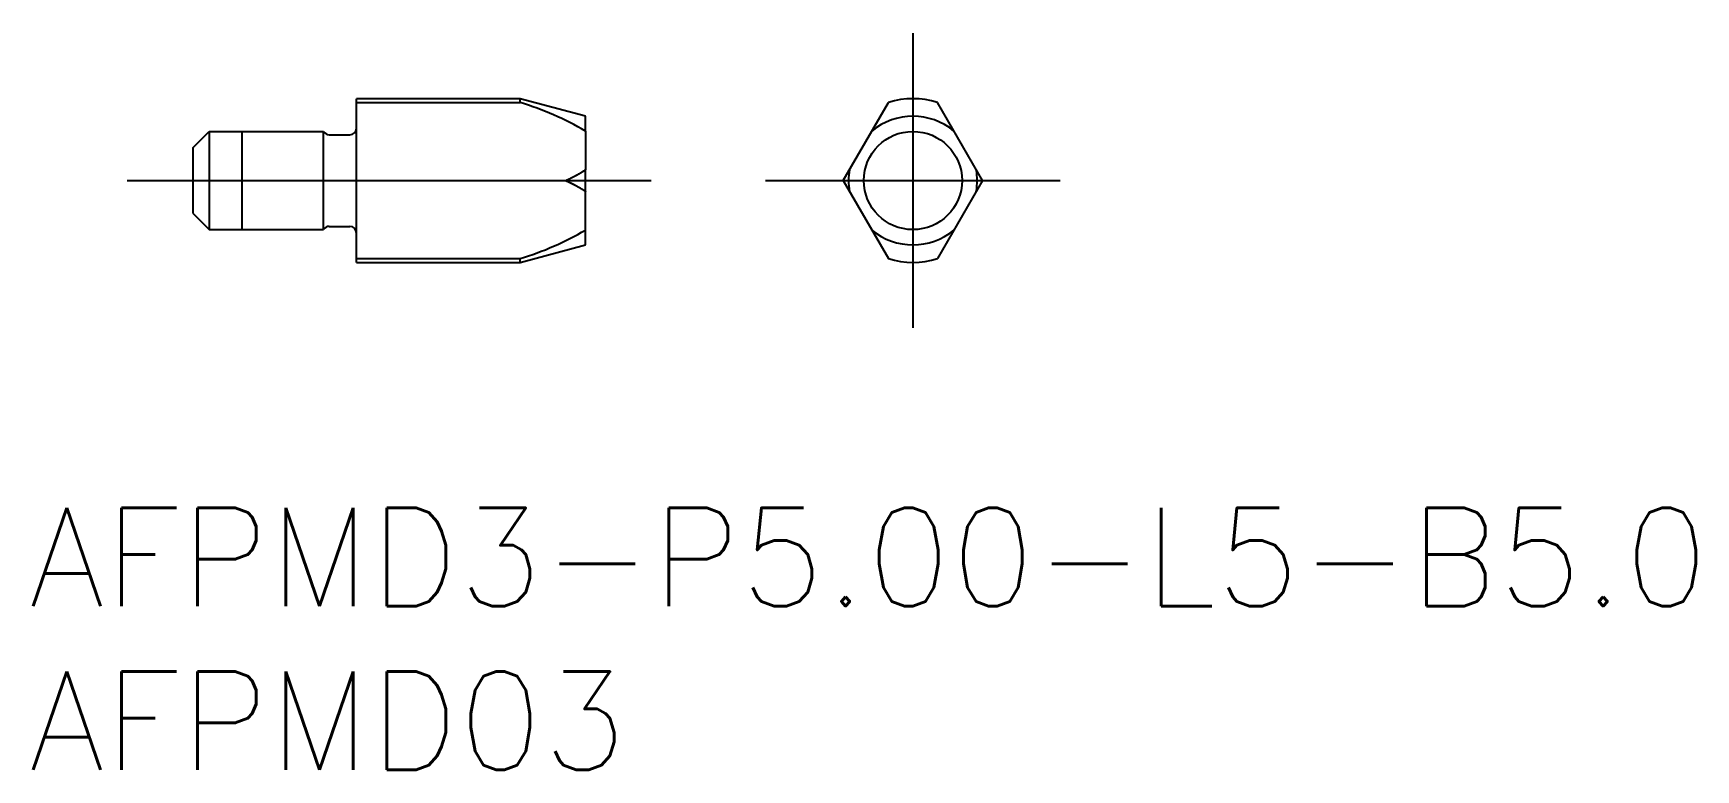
# Model space of a CAD drawing. Extents: x -26.9 to 23.9, y -18 to 4.5.
import ezdxf

# ---------------------------------------------------------------- set-up
doc = ezdxf.new("R2010")
doc.units = 0
doc.linetypes.add('CENTER', pattern=[50.8, 31.75, -6.35, 6.35, -6.35])
doc.linetypes.add('DASHED', pattern=[19.05, 12.7, -6.35])
doc.layers.get('0').update_dxf_attribs({"linetype": 'CONTINUOUS'})
doc.layers.add('CENTER', color=1, linetype='CONTINUOUS')
doc.styles.get("Standard").update_dxf_attribs({"font": 'txt.shx', "height": 3, "bigfont": 'bigfont.shx'})

msp = doc.modelspace()

# ---------------------------------------------------------------- linework, layer by layer
at = {"color": 7, "linetype": 'CONTINUOUS'}
for p, q in [((-12, 2.5), (-17, 2.5)), ((-17, 0), (-17, 2.5)), ((-17, 2.385), (-12, 2.385)), ((-10, 1.964), (-12, 2.5)), ((-12, 2.385), (-12, 2.5)), ((-2.127, 0), (-0.75, 2.385)), ((2.127, 0), (0.75, 2.385)), ((-10, 1.511), (-10, 1.964)), ((-22, 1), (-21.5, 1.5)), ((-21.5, 1.5), (-18, 1.5)), ((-21.5, 1.5), (-21.5, -1.5)), ((-20.5, 1.5), (-20.5, -1.5)), ((-18, -1.5), (-18, 1.5)), ((-17.827, 1.4), (-17.2, 1.4)), ((-10, 1.511), (-10, 0.33)), ((-22, 1), (-22, -1)), ((-17, -2.5), (-17, 0)), ((-17, 0), (-10.608, 0)), ((-10, -0.33), (-10, 0.33)), ((2.127, 0), (0.75, -2.385)), ((-10, -1.511), (-10, -0.33)), ((-2.127, 0), (-0.75, -2.385)), ((-22, -1), (-21.5, -1.5)), ((-21.5, -1.5), (-18, -1.5)), ((-17.827, -1.4), (-17.2, -1.4)), ((-10, -1.964), (-10, -1.511)), ((-12, -2.5), (-10, -1.964)), ((-17, -2.385), (-12, -2.385)), ((-17, -2.5), (-12, -2.5)), ((-12, -2.5), (-12, -2.385))]:
    msp.add_line(p, q, dxfattribs=at)
at = {"color": 7}
for points in [[(-10.607, 0, 0), (-10.603, 0.002, 0), (-10.598, 0.005, 0), (-10.593, 0.007, 0), (-10.588, 0.009, 0), (-10.583, 0.012, 0), (-10.578, 0.014, 0), (-10.573, 0.016, 0), (-10.568, 0.019, 0), (-10.563, 0.021, 0), (-10.558, 0.023, 0), (-10.553, 0.026, 0), (-10.548, 0.028, 0), (-10.543, 0.03, 0), (-10.538, 0.033, 0), (-10.533, 0.035, 0), (-10.528, 0.037, 0), (-10.523, 0.04, 0), (-10.518, 0.042, 0), (-10.513, 0.045, 0), (-10.508, 0.047, 0), (-10.503, 0.049, 0), (-10.498, 0.052, 0), (-10.493, 0.054, 0), (-10.488, 0.057, 0), (-10.483, 0.059, 0), (-10.478, 0.061, 0), (-10.473, 0.064, 0), (-10.469, 0.066, 0), (-10.464, 0.069, 0), (-10.459, 0.071, 0), (-10.454, 0.073, 0), (-10.449, 0.076, 0), (-10.444, 0.078, 0), (-10.439, 0.081, 0), (-10.434, 0.083, 0), (-10.429, 0.086, 0), (-10.424, 0.088, 0), (-10.419, 0.09, 0), (-10.415, 0.093, 0), (-10.41, 0.095, 0), (-10.405, 0.098, 0), (-10.4, 0.1, 0), (-10.395, 0.103, 0), (-10.39, 0.105, 0), (-10.385, 0.108, 0), (-10.38, 0.11, 0), (-10.375, 0.113, 0), (-10.37, 0.115, 0), (-10.366, 0.118, 0), (-10.361, 0.12, 0), (-10.356, 0.123, 0), (-10.351, 0.125, 0), (-10.346, 0.128, 0), (-10.341, 0.13, 0), (-10.336, 0.133, 0), (-10.332, 0.135, 0), (-10.327, 0.138, 0), (-10.322, 0.141, 0), (-10.317, 0.143, 0), (-10.312, 0.146, 0), (-10.307, 0.148, 0), (-10.303, 0.151, 0), (-10.298, 0.153, 0), (-10.293, 0.156, 0), (-10.288, 0.159, 0), (-10.283, 0.161, 0), (-10.279, 0.164, 0), (-10.274, 0.166, 0), (-10.269, 0.169, 0), (-10.264, 0.172, 0), (-10.259, 0.174, 0), (-10.255, 0.177, 0), (-10.25, 0.179, 0), (-10.245, 0.182, 0), (-10.24, 0.185, 0), (-10.236, 0.187, 0), (-10.231, 0.19, 0), (-10.226, 0.193, 0), (-10.221, 0.195, 0), (-10.217, 0.198, 0), (-10.212, 0.201, 0), (-10.207, 0.203, 0), (-10.202, 0.206, 0), (-10.198, 0.209, 0), (-10.193, 0.211, 0), (-10.188, 0.214, 0), (-10.184, 0.217, 0), (-10.179, 0.219, 0), (-10.174, 0.222, 0), (-10.169, 0.225, 0), (-10.165, 0.228, 0), (-10.16, 0.23, 0), (-10.155, 0.233, 0), (-10.151, 0.236, 0), (-10.146, 0.239, 0), (-10.141, 0.241, 0), (-10.137, 0.244, 0), (-10.132, 0.247, 0), (-10.127, 0.25, 0), (-10.123, 0.253, 0), (-10.118, 0.255, 0), (-10.114, 0.258, 0), (-10.109, 0.261, 0), (-10.104, 0.264, 0), (-10.1, 0.267, 0), (-10.095, 0.269, 0), (-10.091, 0.272, 0), (-10.086, 0.275, 0), (-10.081, 0.278, 0), (-10.077, 0.281, 0), (-10.072, 0.284, 0), (-10.068, 0.287, 0), (-10.063, 0.289, 0), (-10.059, 0.292, 0), (-10.054, 0.295, 0), (-10.05, 0.298, 0), (-10.045, 0.301, 0), (-10.04, 0.304, 0), (-10.036, 0.307, 0), (-10.031, 0.31, 0), (-10.027, 0.313, 0), (-10.022, 0.316, 0), (-10.018, 0.319, 0), (-10.013, 0.322, 0), (-10.009, 0.325, 0), (-10.005, 0.327, 0), (-10, 0.33, 0)], [(-10.607, 0, 0), (-10.603, -0.002, 0), (-10.598, -0.005, 0), (-10.593, -0.007, 0), (-10.588, -0.009, 0), (-10.583, -0.012, 0), (-10.578, -0.014, 0), (-10.573, -0.016, 0), (-10.568, -0.019, 0), (-10.563, -0.021, 0), (-10.558, -0.023, 0), (-10.553, -0.026, 0), (-10.548, -0.028, 0), (-10.543, -0.03, 0), (-10.538, -0.033, 0), (-10.533, -0.035, 0), (-10.528, -0.037, 0), (-10.523, -0.04, 0), (-10.518, -0.042, 0), (-10.513, -0.045, 0), (-10.508, -0.047, 0), (-10.503, -0.049, 0), (-10.498, -0.052, 0), (-10.493, -0.054, 0), (-10.488, -0.057, 0), (-10.483, -0.059, 0), (-10.478, -0.061, 0), (-10.473, -0.064, 0), (-10.469, -0.066, 0), (-10.464, -0.069, 0), (-10.459, -0.071, 0), (-10.454, -0.073, 0), (-10.449, -0.076, 0), (-10.444, -0.078, 0), (-10.439, -0.081, 0), (-10.434, -0.083, 0), (-10.429, -0.086, 0), (-10.424, -0.088, 0), (-10.419, -0.09, 0), (-10.415, -0.093, 0), (-10.41, -0.095, 0), (-10.405, -0.098, 0), (-10.4, -0.1, 0), (-10.395, -0.103, 0), (-10.39, -0.105, 0), (-10.385, -0.108, 0), (-10.38, -0.11, 0), (-10.375, -0.113, 0), (-10.37, -0.115, 0), (-10.366, -0.118, 0), (-10.361, -0.12, 0), (-10.356, -0.123, 0), (-10.351, -0.125, 0), (-10.346, -0.128, 0), (-10.341, -0.13, 0), (-10.336, -0.133, 0), (-10.332, -0.135, 0), (-10.327, -0.138, 0), (-10.322, -0.141, 0), (-10.317, -0.143, 0), (-10.312, -0.146, 0), (-10.307, -0.148, 0), (-10.303, -0.151, 0), (-10.298, -0.153, 0), (-10.293, -0.156, 0), (-10.288, -0.159, 0), (-10.283, -0.161, 0), (-10.279, -0.164, 0), (-10.274, -0.166, 0), (-10.269, -0.169, 0), (-10.264, -0.172, 0), (-10.259, -0.174, 0), (-10.255, -0.177, 0), (-10.25, -0.179, 0), (-10.245, -0.182, 0), (-10.24, -0.185, 0), (-10.236, -0.187, 0), (-10.231, -0.19, 0), (-10.226, -0.193, 0), (-10.221, -0.195, 0), (-10.217, -0.198, 0), (-10.212, -0.201, 0), (-10.207, -0.203, 0), (-10.202, -0.206, 0), (-10.198, -0.209, 0), (-10.193, -0.211, 0), (-10.188, -0.214, 0), (-10.184, -0.217, 0), (-10.179, -0.219, 0), (-10.174, -0.222, 0), (-10.169, -0.225, 0), (-10.165, -0.228, 0), (-10.16, -0.23, 0), (-10.155, -0.233, 0), (-10.151, -0.236, 0), (-10.146, -0.239, 0), (-10.141, -0.241, 0), (-10.137, -0.244, 0), (-10.132, -0.247, 0), (-10.127, -0.25, 0), (-10.123, -0.253, 0), (-10.118, -0.255, 0), (-10.114, -0.258, 0), (-10.109, -0.261, 0), (-10.104, -0.264, 0), (-10.1, -0.267, 0), (-10.095, -0.269, 0), (-10.091, -0.272, 0), (-10.086, -0.275, 0), (-10.081, -0.278, 0), (-10.077, -0.281, 0), (-10.072, -0.284, 0), (-10.068, -0.287, 0), (-10.063, -0.289, 0), (-10.059, -0.292, 0), (-10.054, -0.295, 0), (-10.05, -0.298, 0), (-10.045, -0.301, 0), (-10.04, -0.304, 0), (-10.036, -0.307, 0), (-10.031, -0.31, 0), (-10.027, -0.313, 0), (-10.022, -0.316, 0), (-10.018, -0.319, 0), (-10.013, -0.322, 0), (-10.009, -0.325, 0), (-10.005, -0.327, 0), (-10, -0.33, 0)]]:
    msp.add_polyline3d(points, dxfattribs=at)
at = {"color": 3, "linetype": 'DASHED'}
msp.add_circle((0, 0), 1.5, dxfattribs=at)
at = {"color": 7, "linetype": 'CONTINUOUS'}
for centre, radius, start, end in [((-14.738, -6.612), 9.404, 59.7465, 73.0734), ((0, 0), 2.5, 72.5424, 107.4576), ((-17.2, 1.6), 0.2, 270, 0), ((0, 0), 1.964, 50.314, 129.686), ((-17.827, 1.6), 0.2, 210, 270), ((0, 0), 1.964, 170.314, 189.686), ((0, 0), 1.964, 350.314, 9.686), ((-17.827, -1.6), 0.2, 90, 150), ((-17.2, -1.6), 0.2, 0, 90), ((-14.738, 6.612), 9.404, 286.9266, 300.2535), ((0, 0), 1.964, 230.314, 309.686), ((0, 0), 2.5, 252.5424, 287.4576)]:
    msp.add_arc(centre, radius, start, end, dxfattribs=at)
at = {"layer": 'CENTER', "color": 1, "linetype": 'CENTER'}
for p, q in [((0, 4.5), (0, -4.5)), ((-24, 0), (-8, 0)), ((-4.5, 0), (4.5, 0))]:
    msp.add_line(p, q, dxfattribs=at)

# ---------------------------------------------------------------- texts
at = {"color": 7, "linetype": 'CONTINUOUS'}
for s, p in [('AFPMD3-P5.00-L5-B5.0', (-27, -13)), ('AFPMD03', (-27, -18))]:
    msp.add_text(s, height=3, dxfattribs=at).set_placement(p)

doc.saveas('drawing.dxf')
